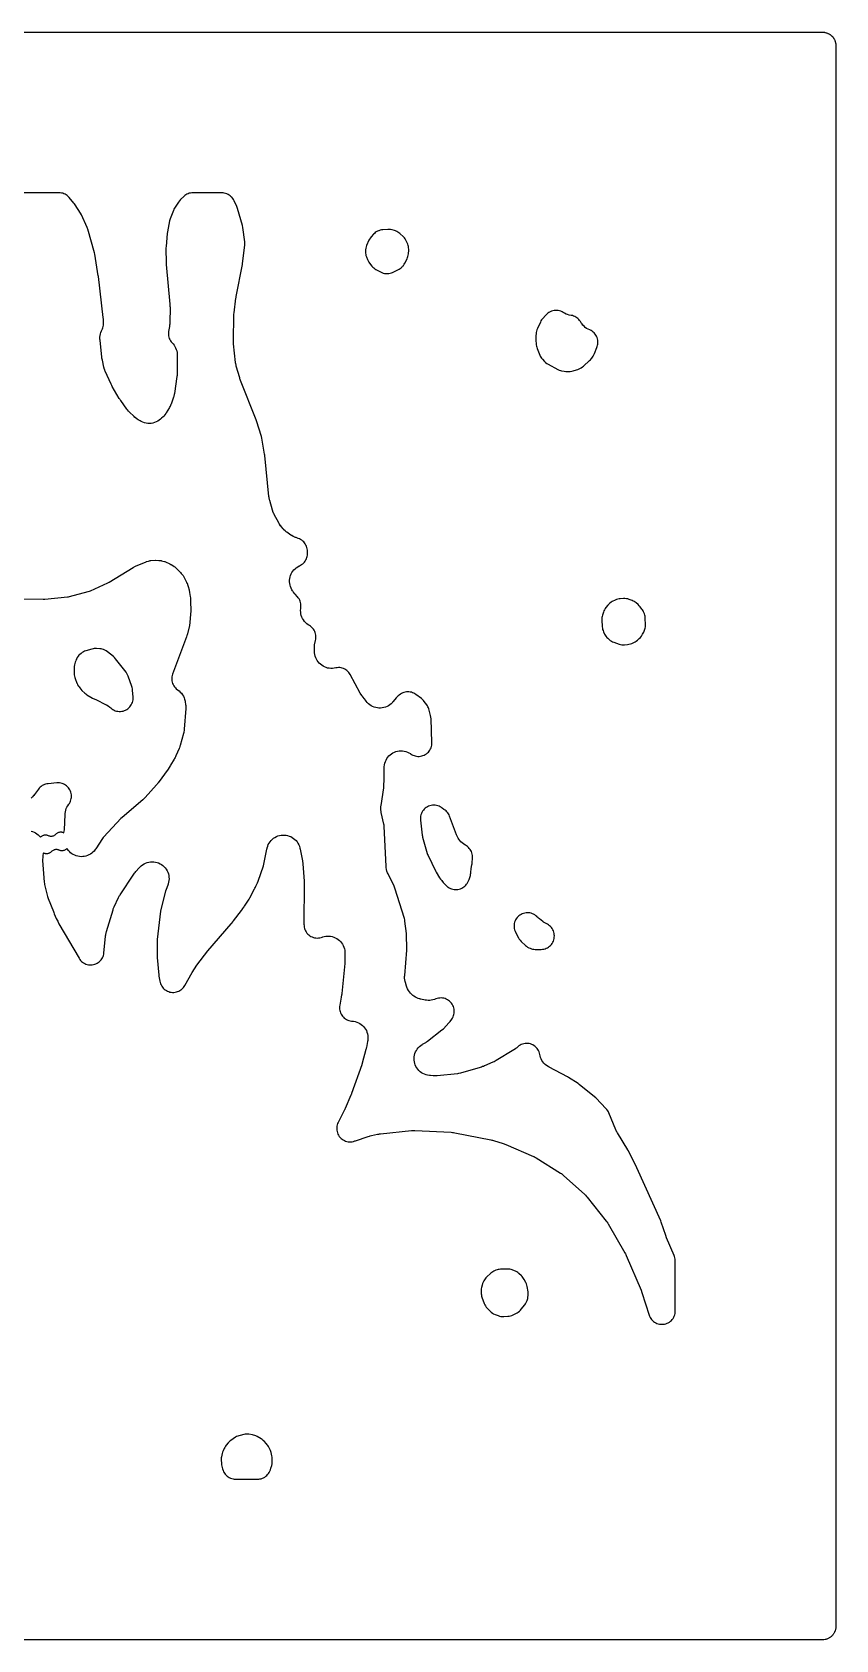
# Model space of a CAD drawing. Header units: millimetres. Extents: x 0 to 300, y 0 to 300.
# Drawn here: x 150 to 300.1, y -0.1 to 300.1 of the extents above; entities that cross this region are included whole.
import ezdxf

# ---------------------------------------------------------------- set-up
doc = ezdxf.new("R2010")
doc.units = ezdxf.units.MM
doc.layers.add('CUT', color=7, linetype='CONTINUOUS')

msp = doc.modelspace()

# ---------------------------------------------------------------- linework, layer by layer
at = {"layer": 'CUT'}
for points in [[(2.9646, 300.1485), (297.5886, 300.1485), (297.8947, 300.1335), (297.8957, 300.1333), (298.0031, 300.1174), (298.0158, 300.1155), (298.0703, 300.1074), (298.1352, 300.0978), (298.1668, 300.0901), (298.3583, 300.0421), (298.3694, 300.0393), (298.3709, 300.039), (298.3712, 300.0389), (298.4143, 300.0239), (298.6003, 299.9573), (298.6482, 299.9353), (298.6611, 299.9292), (298.6749, 299.9226), (298.6878, 299.9165), (298.8204, 299.8538), (298.8697, 299.8251), (298.9587, 299.7718), (298.9627, 299.7694), (298.9726, 299.7634), (299.0293, 299.7294), (299.0781, 299.6944), (299.0864, 299.6882), (299.1197, 299.6635), (299.1251, 299.6595), (299.2252, 299.5853), (299.272, 299.5443), (299.364, 299.4609), (299.3795, 299.4469), (299.3929, 299.4347), (299.4061, 299.4228), (299.4499, 299.3763), (299.5704, 299.2434), (299.6104, 299.1919), (299.64, 299.1519), (299.6596, 299.1256), (299.6812, 299.0964), (299.7164, 299.049), (299.7519, 298.9929), (299.8027, 298.9081), (299.8105, 298.895), (299.8236, 298.8733), (299.8427, 298.8413), (299.8732, 298.7811), (299.9483, 298.6223), (299.9732, 298.5586), (300.0227, 298.4201), (300.0237, 298.4174), (300.0279, 298.4057), (300.032, 298.3942), (300.051, 298.3274), (300.0726, 298.2413), (300.0827, 298.2006), (300.0832, 298.1987), (300.0931, 298.1591), (300.1058, 298.0897), (300.1167, 298.0164), (300.1202, 297.9927), (300.125, 297.9603), (300.1311, 297.9192), (300.1372, 297.8479), (300.15, 297.5872), (300.15, 297.0119), (300.15, 2.4114), (300.1405, 2.2186), (300.1348, 2.1042), (300.1156, 1.9747), (300.0988, 1.8619), (300.0907, 1.8295), (300.0845, 1.8049), (300.0834, 1.8004), (300.0668, 1.7343), (300.0392, 1.6243), (299.9946, 1.4997), (299.9566, 1.3937), (299.9565, 1.3935), (299.9246, 1.326), (299.9104, 1.2961), (299.8996, 1.2733), (299.8518, 1.1723), (299.7828, 1.0572), (299.7258, 0.9622), (299.6451, 0.8534), (299.5798, 0.7655), (299.5316, 0.7123), (299.5119, 0.6906), (299.4974, 0.6746), (299.4878, 0.664), (299.4152, 0.584), (299.3123, 0.4907), (299.2337, 0.4195), (299.1756, 0.3764), (299.1664, 0.3696), (299.157, 0.3626), (299.1201, 0.3353), (299.0369, 0.2736), (298.9127, 0.1992), (298.8268, 0.1477), (298.6914, 0.0837), (298.6053, 0.043), (298.457, -0.0101), (298.3747, -0.0395), (298.3087, -0.056), (298.2974, -0.0589), (298.2707, -0.0656), (298.2082, -0.0812), (298.137, -0.099), (297.935, -0.129), (297.8947, -0.135), (297.5886, -0.15), (297.0775, -0.15), (3, -0.15)], [(144.8516, 194.392), (152.0728, 194.227), (152.3824, 194.2392), (156.5773, 194.6651), (156.7661, 194.6916), (156.9523, 194.7324), (160.4845, 195.6483), (160.6926, 195.712), (160.8944, 195.7936), (164.1288, 197.2686), (164.399, 197.4124), (168.8977, 200.1727), (169.021, 200.2451), (169.0433, 200.2576), (169.2977, 200.3881), (169.3209, 200.399), (169.4516, 200.4568), (171.1653, 201.177), (171.3289, 201.2413), (171.3584, 201.2521), (171.6938, 201.3573), (171.7242, 201.3653), (171.8953, 201.406), (172.0303, 201.4348), (172.1536, 201.4473), (173.0054, 201.5153), (173.0175, 201.5149), (173.6501, 201.4828), (173.82, 201.4703), (173.8503, 201.4674), (174.0802, 201.4346), (174.0804, 201.4345), (174.082, 201.4343), (174.0944, 201.4322), (174.1902, 201.4161), (174.4383, 201.3574), (174.7352, 201.2579), (174.7636, 201.2469), (174.921, 201.1819), (175.7321, 200.8254), (175.9157, 200.7387), (175.9481, 200.7223), (176.2714, 200.5361), (176.5368, 200.3423), (176.6398, 200.2456), (177.7182, 199.1884), (177.841, 199.0622), (177.8624, 199.0392), (178.0712, 198.7921), (178.1831, 198.631), (178.2517, 198.508), (178.822, 197.4306), (178.9149, 197.2426), (178.9305, 197.2086), (179.084, 196.8187), (179.0958, 196.7832), (179.1559, 196.5823), (179.3129, 195.9999), (179.3613, 195.7979), (179.3904, 195.6599), (179.4276, 195.4555), (179.5401, 194.7228), (179.5711, 194.4592), (179.5858, 194.2797), (179.598, 194.0146), (179.6203, 191.9523), (179.6178, 191.7697), (179.6131, 191.6457), (179.6017, 191.4634), (179.4666, 189.9083), (179.4519, 189.7695), (179.4488, 189.7447), (179.4041, 189.4692), (179.3991, 189.4447), (179.3691, 189.3084), (179.0019, 187.7787), (178.9436, 187.5641), (178.8997, 187.4196), (178.8288, 187.2087), (176.243, 180.2169), (176.1681, 179.9781), (176.1174, 179.7331), (176.0914, 179.4842), (176.0905, 179.234), (176.1145, 178.9849), (176.1634, 178.7395), (176.2366, 178.5002), (176.3333, 178.2694), (176.4526, 178.0494), (176.5933, 177.8424), (176.7539, 177.6506), (176.933, 177.4758), (177.1286, 177.3197), (177.4418, 177.0946), (177.6803, 176.8835), (177.8961, 176.6494), (178.0872, 176.3947), (178.2516, 176.1219), (178.3875, 175.834), (178.4936, 175.5337), (178.576, 175.1945), (178.5823, 175.1612), (178.613, 174.9737), (178.6577, 174.6496), (178.6792, 174.4576), (178.6821, 174.4232), (178.6952, 174.0372), (178.6946, 174.0027), (178.6862, 173.8096), (178.4201, 169.9659), (178.4025, 169.7795), (178.3985, 169.7463), (178.3356, 169.3775), (178.3283, 169.3449), (178.2831, 169.1633), (177.6587, 166.8967), (177.6188, 166.7616), (177.6112, 166.7376), (177.5162, 166.4724), (177.5068, 166.449), (177.4519, 166.3193), (176.8554, 164.9801), (176.7622, 164.7861), (176.6952, 164.6563), (176.5911, 164.468), (176.5208, 164.349), (175.8335, 163.2227), (175.8213, 163.2027), (175.7646, 163.1098), (175.399, 162.5105), (173.5127, 159.9195), (173.4058, 159.7798), (173.331, 159.6866), (173.2177, 159.552), (171.1258, 157.1818), (171.0319, 157.0793), (171.0147, 157.0613), (170.8159, 156.8671), (170.7974, 156.8504), (170.6927, 156.7589), (166.8002, 153.4843), (166.5786, 153.2734), (163.4006, 149.8548), (163.2638, 149.6947), (163.141, 149.5236), (161.8995, 147.6305), (161.7966, 147.4816), (161.7776, 147.4554), (161.5692, 147.1962), (161.3572, 146.9791), (161.1253, 146.7834), (160.8756, 146.611), (160.6104, 146.4635), (160.3323, 146.3422), (160.0437, 146.2483), (159.7475, 146.1826), (159.4463, 146.1458), (159.1429, 146.1382), (158.8402, 146.1598), (158.5411, 146.2105), (158.2482, 146.2899), (157.9643, 146.397), (157.692, 146.5311), (157.434, 146.6907), (157.1925, 146.8745), (156.9699, 147.0807), (156.7682, 147.3074), (156.5365, 147.6248), (156.5346, 147.6234), (156.4932, 147.68), (156.4582, 147.636), (156.3746, 147.5503), (156.283, 147.4733), (156.1842, 147.4058), (156.0791, 147.3486), (155.9688, 147.302), (155.8544, 147.2667), (155.7371, 147.2429), (155.6181, 147.231), (155.4984, 147.231), (155.3793, 147.2429), (155.262, 147.2666), (155.1476, 147.3018), (155.0373, 147.3483), (155.0144, 147.3593), (154.8948, 147.4031), (154.7715, 147.4349), (154.6457, 147.4545), (154.5185, 147.4617), (154.3913, 147.4563), (154.2652, 147.4386), (154.1414, 147.4085), (154.0212, 147.3665), (153.9056, 147.3129), (153.7959, 147.2483), (153.693, 147.1732), (153.598, 147.0884), (153.5723, 147.0605), (153.4899, 146.9792), (153.4001, 146.9063), (153.3036, 146.8423), (153.2014, 146.7879), (153.0944, 146.7437), (152.9837, 146.7099), (152.8702, 146.687), (152.7551, 146.6751), (152.6393, 146.6743), (152.524, 146.6847), (152.4103, 146.7062), (152.2991, 146.7385), (152.1916, 146.7814), (152.1018, 146.8277), (152.0612, 146.6706), (152.0232, 146.4284), (151.9668, 145.8999), (151.953, 145.6727), (151.9599, 145.4453), (152.2708, 141.3521), (152.2935, 141.156), (152.3317, 140.9624), (152.8693, 138.7047), (152.925, 138.507), (152.9968, 138.3146), (154.0136, 135.8972), (154.0606, 135.7081), (154.1436, 135.4754), (154.5129, 134.5821), (154.6572, 134.2889), (154.7788, 134.0779), (154.8577, 133.8902), (155.0033, 133.5988), (158.7672, 127.1532), (158.8992, 126.9505), (159.0501, 126.7614), (159.2186, 126.5878), (159.4031, 126.4313), (159.6019, 126.2934), (159.8131, 126.1754), (160.0346, 126.0782), (160.2646, 126.003), (160.5007, 125.9504), (160.7408, 125.9208), (160.9826, 125.9145), (161.2239, 125.9317), (161.4625, 125.9721), (161.696, 126.0354), (161.9223, 126.1209), (162.1392, 126.228), (162.3448, 126.3555), (162.5371, 126.5022), (162.7144, 126.6669), (162.8749, 126.8479), (163.0171, 127.0436), (163.1398, 127.2521), (163.2417, 127.4715), (163.3219, 127.6998), (163.3797, 127.9347), (163.4146, 128.1741), (163.7106, 131.2462), (163.7324, 131.4262), (163.7371, 131.4582), (163.7667, 131.6102), (163.7667, 131.6103), (163.7688, 131.6185), (163.9022, 132.1563), (165.109, 136.2085), (165.1523, 136.3442), (165.1605, 136.3684), (165.2623, 136.6345), (165.2724, 136.658), (165.3308, 136.788), (166.1375, 138.4951), (166.1997, 138.6206), (166.2113, 138.6429), (166.3495, 138.8865), (166.3627, 138.9078), (166.4386, 139.0256), (169.0157, 142.8671), (169.1502, 143.0548), (169.2453, 143.1793), (169.391, 143.3583), (169.9864, 144.0454), (170.1125, 144.1838), (170.1357, 144.2079), (170.3858, 144.4442), (170.6344, 144.6359), (170.9008, 144.8019), (171.1824, 144.9405), (171.4765, 145.0503), (171.78, 145.1303), (172.09, 145.1796), (172.4034, 145.1977), (172.717, 145.1846), (173.0278, 145.1402), (173.3326, 145.065), (173.6283, 144.9599), (173.9121, 144.8257), (174.1811, 144.664), (174.4327, 144.4762), (174.6643, 144.2643), (174.8736, 144.0304), (175.0585, 143.7767), (175.2172, 143.5059), (175.3482, 143.2206), (175.45, 142.9237), (175.5217, 142.6181), (175.5626, 142.3069), (175.5723, 141.9931), (175.5506, 141.68), (175.4979, 141.3705), (175.4065, 141.0388), (175.396, 141.0071), (175.3329, 140.8308), (175.0069, 139.9869), (174.9134, 139.6915), (174.063, 136.2847), (174.0075, 135.9862), (173.3511, 130.6796), (173.3322, 130.3733), (173.3315, 127.5589), (173.3437, 127.3116), (173.6706, 124.0154), (173.6743, 123.9803), (173.675, 123.974), (173.6962, 123.8268), (173.8643, 122.8616), (173.9175, 122.6249), (173.9933, 122.3944), (174.0912, 122.1724), (174.2101, 121.9609), (174.349, 121.7619), (174.5065, 121.5774), (174.6811, 121.4089), (174.8713, 121.2582), (175.0752, 121.1267), (175.2908, 121.0155), (175.5162, 120.9257), (175.7493, 120.8583), (175.9878, 120.8137), (176.2295, 120.7925), (176.4721, 120.7948), (176.7134, 120.8206), (176.951, 120.8696), (177.1828, 120.9415), (177.4064, 121.0355), (177.62, 121.1508), (177.685, 121.1945), (177.7203, 121.2149), (177.7948, 121.2683), (177.8213, 121.2862), (177.8323, 121.2952), (177.9183, 121.3569), (178.1015, 121.5174), (178.2683, 121.695), (178.4169, 121.8881), (178.5461, 122.0946), (179.9056, 124.5246), (180.7622, 125.8533), (182.8125, 128.558), (187.1881, 133.6102), (187.2077, 133.6331), (187.2112, 133.6373), (187.2907, 133.7363), (187.4885, 133.996), (187.4894, 133.997), (187.5103, 134.0211), (187.5142, 134.0255), (187.599, 134.1297), (189.1097, 136.089), (189.2777, 136.3361), (189.3028, 136.3783), (189.5822, 136.7452), (189.6031, 136.773), (189.6068, 136.778), (189.6898, 136.8974), (190.5597, 138.2286), (190.6992, 138.4708), (191.5258, 140.1104), (191.6061, 140.2453), (191.7211, 140.4619), (191.8014, 140.6572), (192.086, 141.2217), (192.2191, 141.5382), (193.2027, 144.4147), (193.2889, 144.7344), (193.8534, 147.5638), (193.8939, 147.7437), (193.9019, 147.7757), (194.0006, 148.0999), (194.1192, 148.3855), (194.2652, 148.658), (194.4374, 148.9149), (194.6339, 149.1536), (194.8529, 149.3719), (195.0923, 149.5676), (195.3497, 149.7388), (195.6228, 149.8839), (195.9087, 150.0016), (196.2049, 150.0905), (196.5083, 150.15), (196.8161, 150.1794), (197.1253, 150.1784), (197.4329, 150.147), (197.736, 150.0856), (198.0315, 149.9947), (198.3167, 149.8752), (198.5888, 149.7284), (198.8451, 149.5554), (199.0832, 149.3582), (199.3008, 149.1385), (199.4958, 148.8985), (199.6663, 148.6406), (199.8106, 148.3671), (199.9273, 148.0808), (200.0239, 147.7559), (200.0317, 147.7239), (200.0711, 147.5438), (200.4906, 145.3676), (200.5246, 145.1605), (200.5437, 145.0192), (200.566, 144.8105), (200.82, 141.5809), (200.8317, 141.1673), (200.8329, 141.1241), (200.8341, 141.0833), (200.8358, 141.0239), (200.7829, 133.6432), (200.7882, 133.5165), (200.7851, 133.4644), (200.7947, 133.2193), (200.8283, 132.9764), (200.8855, 132.7379), (200.9658, 132.5062), (201.0684, 132.2834), (201.1924, 132.0718), (201.3365, 131.8733), (201.4993, 131.6899), (201.6793, 131.5234), (201.8748, 131.3753), (202.0838, 131.247), (202.3045, 131.1399), (202.5345, 131.0549), (202.7718, 130.9928), (203.014, 130.9543), (203.2588, 130.9397), (203.5039, 130.9492), (203.7468, 130.9826), (203.9853, 131.0397), (204.2171, 131.1198), (204.2524, 131.134), (204.5458, 131.2199), (204.8461, 131.2769), (205.1505, 131.3045), (205.4562, 131.3024), (205.7603, 131.2706), (206.0598, 131.2095), (206.3519, 131.1195), (206.634, 131.0016), (206.9033, 130.8569), (207.1572, 130.6868), (207.3934, 130.4928), (207.6097, 130.2767), (207.804, 130.0407), (207.9744, 129.7869), (208.1194, 129.5178), (208.2376, 129.2359), (208.3279, 128.9439), (208.3894, 128.6444), (208.4246, 128.3112), (208.4264, 128.2787), (208.4323, 128.0965), (208.4434, 126.7213), (208.4395, 126.5174), (208.433, 126.379), (208.418, 126.1755), (207.8494, 120.5533), (207.8281, 120.382), (207.8278, 120.38), (207.8246, 120.3618), (207.8231, 120.3532), (207.823, 120.3528), (207.7407, 119.8855), (207.4518, 118.4059), (207.4167, 118.1637), (207.4055, 117.9193), (207.4182, 117.675), (207.4547, 117.4331), (207.5147, 117.1959), (207.5975, 116.9657), (207.7025, 116.7447), (207.8286, 116.535), (207.9746, 116.3387), (208.1391, 116.1576), (208.3205, 115.9934), (208.517, 115.8477), (208.7269, 115.722), (208.948, 115.6173), (209.1784, 115.5348), (209.4156, 115.4752), (209.6576, 115.4391), (210.0625, 115.3987), (210.3628, 115.3384), (210.6568, 115.2488), (210.9406, 115.131), (211.2115, 114.986), (211.467, 114.8153), (211.7046, 114.6204), (211.9221, 114.4033), (212.1173, 114.166), (212.2885, 113.9108), (212.4339, 113.6401), (212.5522, 113.3565), (212.6422, 113.0626), (212.7032, 112.7615), (212.7344, 112.4558), (212.7357, 112.1485), (212.7042, 111.8131), (212.6996, 111.7807), (212.6691, 111.6), (212.4568, 110.5037), (212.4253, 110.357), (212.4019, 110.2578), (212.3646, 110.1124), (211.6617, 107.5861), (211.6267, 107.4679), (211.6016, 107.388), (211.5627, 107.271), (209.6857, 101.916), (209.6374, 101.786), (209.603, 101.6982), (209.5499, 101.5701), (208.4751, 99.1045), (208.4297, 99.0045), (208.3978, 98.9369), (208.3496, 98.8383), (207.1636, 96.5018), (207.0616, 96.2732), (206.983, 96.0355), (206.9286, 95.7912), (206.8988, 95.5427), (206.8941, 95.2925), (206.9144, 95.043), (206.9595, 94.7968), (207.029, 94.5563), (207.1223, 94.3241), (207.2383, 94.1023), (207.3758, 93.8932), (207.5336, 93.6989), (207.7101, 93.5213), (207.9034, 93.3623), (208.1116, 93.2235), (208.3327, 93.1061), (208.5644, 93.0115), (208.8044, 92.9404), (209.0504, 92.8938), (209.2997, 92.8719), (209.55, 92.8752), (209.7987, 92.9034), (210.0433, 92.9563), (210.2814, 93.0335), (210.38, 93.071), (212.7777, 93.8857), (212.9975, 93.953), (213.1481, 93.994), (213.3716, 94.0477), (214.5492, 94.2924), (214.74, 94.327), (214.8701, 94.3471), (215.0625, 94.3717), (220.8939, 94.9657), (221.0334, 94.9773), (221.0584, 94.9789), (221.3382, 94.9864), (221.3633, 94.9861), (221.5033, 94.9821), (228.2566, 94.6589), (228.5306, 94.6356), (228.7158, 94.6131), (228.9875, 94.5698), (235.6935, 93.2484), (235.8919, 93.2037), (236.0258, 93.1697), (236.2215, 93.1143), (238.006, 92.5563), (238.1891, 92.4938), (238.3124, 92.4481), (238.4921, 92.3763), (243.6338, 90.1641), (243.7656, 90.1044), (243.7891, 90.0932), (244.0453, 89.9586), (244.0678, 89.9457), (244.1919, 89.8711), (248.7018, 87.039), (248.8398, 86.9481), (248.8641, 86.9313), (249.1272, 86.7317), (249.15, 86.7128), (249.2747, 86.6045), (253.24, 83.0059), (253.3491, 82.9028), (253.3683, 82.884), (253.5736, 82.6653), (253.5912, 82.6449), (253.6871, 82.5296), (257.2663, 78.0467), (257.3512, 77.9363), (257.366, 77.9162), (257.5231, 77.6864), (257.5364, 77.6653), (257.6084, 77.5462), (260.7323, 72.1563), (260.8402, 71.9565), (260.9093, 71.8186), (261.0048, 71.6127), (263.7585, 65.174), (263.8243, 65.0094), (263.8664, 64.8966), (263.9244, 64.729), (265.2688, 60.5258), (265.3544, 60.2972), (265.4619, 60.0781), (265.5902, 59.8705), (265.7382, 59.6765), (265.9044, 59.4977), (266.0872, 59.3361), (266.2849, 59.193), (266.4956, 59.0699), (266.7173, 58.9679), (266.9479, 58.888), (267.1852, 58.831), (267.4269, 58.7974), (267.6708, 58.7875), (267.9144, 58.8014), (268.1555, 58.839), (268.3918, 58.9), (268.6211, 58.9837), (268.8411, 59.0893), (269.0497, 59.2159), (269.245, 59.3623), (269.4251, 59.527), (269.5883, 59.7084), (269.733, 59.9049), (269.8579, 60.1146), (269.9617, 60.3355), (270.0435, 60.5654), (270.1025, 60.8022), (270.1381, 61.0436), (270.15, 61.2874), (270.15, 70.6814), (270.1371, 70.9353), (270.0984, 71.1866), (270.0345, 71.4326), (269.9458, 71.6709), (268.5338, 74.9471), (268.4723, 75.099), (268.4327, 75.2031), (268.3778, 75.3575), (267.5418, 77.8846), (267.4474, 78.1268), (262.9801, 88.0351), (262.9514, 88.0965), (262.9448, 88.1102), (262.9226, 88.1549), (261.3813, 91.1841), (261.3647, 91.2162), (261.3617, 91.2219), (261.287, 91.3537), (259.3395, 94.561), (259.2668, 94.686), (259.2542, 94.7088), (259.1232, 94.9676), (259.1124, 94.9912), (259.0545, 95.1242), (257.7571, 98.2707), (257.6556, 98.487), (257.5339, 98.6925), (257.3932, 98.8855), (257.2347, 99.0642), (255.2806, 101.0656), (255.0775, 101.2519), (252.2209, 103.5955), (251.9993, 103.7578), (250.2172, 104.9182), (250.0105, 105.0391), (246.5805, 106.8306), (246.4146, 106.9226), (246.3854, 106.9398), (246.0943, 107.1316), (245.8478, 107.3324), (245.6228, 107.5572), (245.4217, 107.8035), (245.2464, 108.0689), (245.0989, 108.3506), (244.9806, 108.6458), (244.8927, 108.9514), (244.8477, 109.2004), (244.7907, 109.4447), (244.7095, 109.6821), (244.605, 109.9102), (244.4781, 110.1266), (244.3301, 110.3293), (244.1626, 110.5161), (243.9772, 110.6851), (243.7757, 110.8347), (243.5603, 110.9634), (243.3331, 111.0698), (243.0964, 111.153), (242.8525, 111.2119), (242.604, 111.2462), (242.3532, 111.2553), (242.1028, 111.2393), (241.8553, 111.1982), (241.6131, 111.1326), (241.3788, 111.043), (241.1546, 110.9303), (240.9428, 110.7958), (240.7456, 110.6407), (240.5289, 110.452), (240.4077, 110.3509), (240.3857, 110.3332), (240.1312, 110.1467), (240.1077, 110.131), (239.9748, 110.0459), (236.7175, 108.0568), (236.4864, 107.9267), (236.3266, 107.844), (236.0869, 107.7305), (234.5207, 107.0559), (234.3091, 106.9722), (234.1638, 106.9198), (233.9475, 106.8492), (230.1969, 105.7489), (230.0278, 105.7036), (229.9974, 105.6962), (229.6538, 105.6294), (229.6228, 105.6249), (229.449, 105.6036), (225.6531, 105.2282), (225.3782, 105.2112), (225.1914, 105.2065), (224.9159, 105.2097), (224.4453, 105.2325), (224.2591, 105.2462), (224.2259, 105.2494), (223.8864, 105.3), (223.5829, 105.3768), (223.2885, 105.4833), (223.0061, 105.6186), (222.7386, 105.7813), (222.4886, 105.9698), (222.2586, 106.1822), (222.0508, 106.4165), (221.8674, 106.6702), (221.7101, 106.9409), (221.5805, 107.226), (221.4799, 107.5225), (221.4093, 107.8275), (221.3694, 108.138), (221.3605, 108.451), (221.3828, 108.7633), (221.4361, 109.0719), (221.5198, 109.3736), (221.6331, 109.6655), (221.7748, 109.9446), (221.9436, 110.2083), (222.1378, 110.454), (222.3554, 110.679), (222.5944, 110.8814), (222.877, 111.076), (222.9054, 111.0935), (223.0667, 111.1876), (223.5227, 111.4388), (223.6932, 111.5417), (223.855, 111.6579), (226.5577, 113.7675), (226.8258, 114.0098), (227.8652, 115.0961), (228.0868, 115.3623), (228.3915, 115.785), (228.526, 115.9923), (228.6393, 116.2119), (228.7304, 116.4416), (228.7984, 116.6792), (228.8426, 116.9224), (228.8625, 117.1687), (228.8581, 117.4158), (228.8292, 117.6613), (228.7763, 117.9026), (228.6998, 118.1376), (228.6005, 118.3639), (228.4793, 118.5793), (228.3374, 118.7817), (228.1763, 118.969), (227.9974, 119.1396), (227.8026, 119.2916), (227.5937, 119.4237), (227.3728, 119.5345), (227.142, 119.6229), (226.9037, 119.6882), (226.66, 119.7295), (226.4135, 119.7467), (226.1665, 119.7394), (225.9214, 119.7077), (225.6806, 119.652), (225.4465, 119.5728), (225.1427, 119.453), (224.8569, 119.3705), (224.5645, 119.3153), (224.2683, 119.2881), (223.9708, 119.2889), (223.6462, 119.3207), (223.6148, 119.3252), (223.4399, 119.355), (222.6453, 119.5095), (222.4735, 119.5472), (222.4429, 119.5546), (222.1326, 119.6458), (221.8586, 119.7552), (221.596, 119.8898), (221.3233, 120.0636), (221.2976, 120.0818), (221.1562, 120.1866), (221.1166, 120.2174), (220.9652, 120.3417), (220.9388, 120.3646), (220.6794, 120.614), (220.4678, 120.865), (220.2835, 121.1367), (220.1285, 121.4262), (219.9926, 121.7594), (219.9811, 121.7924), (219.9216, 121.979), (219.7339, 122.6256), (219.6897, 122.792), (219.6824, 122.8219), (219.6224, 123.1326), (219.5939, 123.4199), (219.5916, 123.7363), (219.5928, 123.7671), (219.6034, 123.9389), (220.0041, 128.6605), (220.0119, 128.9477), (219.9318, 131.5883), (219.9157, 131.8059), (219.6429, 134.1138), (219.6052, 134.3419), (219.5465, 134.5657), (217.7625, 140.2775), (217.6975, 140.4603), (217.6186, 140.6374), (216.4931, 142.9209), (216.4131, 143.0943), (216.3995, 143.1258), (216.2768, 143.4558), (216.1962, 143.7667), (216.143, 144.1148), (216.1396, 144.1488), (216.1252, 144.3399), (215.7575, 151.7884), (215.738, 152.0002), (215.7005, 152.2096), (215.2181, 154.3714), (215.1839, 154.5436), (215.1785, 154.5745), (215.138, 154.8946), (215.1285, 155.1889), (215.1482, 155.5109), (215.1516, 155.5421), (215.1747, 155.7161), (215.6884, 159.0048), (215.718, 159.3478), (215.7384, 160.5337), (215.784, 161.0289), (215.7943, 161.2246), (215.7893, 161.4205), (215.7642, 161.8071), (215.7607, 161.8366), (215.776, 162.7267), (215.7838, 162.9134), (215.7861, 162.9466), (215.8261, 163.2876), (215.8933, 163.5935), (215.9907, 163.8912), (216.1172, 164.1777), (216.2715, 164.4502), (216.4522, 164.706), (216.6574, 164.9426), (216.8852, 165.1576), (217.1332, 165.3488), (217.399, 165.5144), (217.68, 165.6528), (217.9733, 165.7626), (218.2761, 165.8426), (218.5854, 165.8921), (218.898, 165.9106), (219.2109, 165.8979), (219.521, 165.8541), (219.8253, 165.7797), (220.1206, 165.6754), (220.4041, 165.5423), (220.6729, 165.3816), (220.6967, 165.3639), (220.8992, 165.2284), (221.1139, 165.1133), (221.3388, 165.0197), (221.5718, 164.9483), (221.8106, 164.9), (222.0529, 164.8751), (222.2966, 164.874), (222.5392, 164.8966), (222.7784, 164.9427), (223.012, 165.0118), (223.2378, 165.1034), (223.4536, 165.2165), (223.6573, 165.3501), (223.8471, 165.5028), (224.0211, 165.6733), (224.1777, 165.86), (224.3154, 166.061), (224.4329, 166.2744), (224.529, 166.4983), (224.6029, 166.7305), (224.6538, 166.9687), (224.6813, 167.2108), (224.6851, 167.4544), (224.5382, 171.888), (224.5096, 172.191), (224.4444, 172.4882), (224.0912, 173.7318), (224.0219, 173.9403), (223.9347, 174.1418), (223.8301, 174.3349), (223.7089, 174.5181), (223.2583, 175.1384), (223.0987, 175.3361), (222.9199, 175.5167), (222.7236, 175.6781), (221.7119, 176.4273), (221.5153, 176.559), (221.307, 176.6716), (221.0891, 176.7639), (220.8633, 176.8352), (220.6319, 176.8848), (220.3968, 176.9123), (220.1602, 176.9175), (219.9241, 176.9002), (219.6907, 176.8608), (219.4621, 176.7994), (219.2403, 176.7166), (219.0274, 176.6133), (218.8251, 176.4903), (218.5739, 176.3206), (218.3779, 176.1739), (218.1973, 176.0087), (218.0337, 175.8267), (217.4496, 175.1089), (217.3296, 174.9687), (217.3076, 174.9441), (217.0686, 174.7033), (216.83, 174.5061), (216.5732, 174.3333), (216.3006, 174.1866), (216.015, 174.0674), (215.719, 173.9768), (215.4155, 173.9158), (215.1076, 173.8849), (214.798, 173.8845), (214.49, 173.9144), (214.1863, 173.9746), (213.8901, 174.0642), (213.6041, 174.1826), (213.3311, 174.3285), (213.0738, 174.5005), (212.8346, 174.6971), (212.6159, 174.9161), (212.401, 175.1786), (212.3814, 175.2052), (212.2753, 175.3562), (212.2595, 175.3799), (212.0997, 175.594), (211.7679, 175.9924), (211.6513, 176.1398), (211.6311, 176.1666), (211.4208, 176.4778), (211.4034, 176.5065), (211.3102, 176.6697), (209.4398, 180.1422), (209.3119, 180.3538), (209.1638, 180.5518), (208.9968, 180.7341), (208.8126, 180.8991), (208.6131, 181.045), (208.4001, 181.1706), (208.1757, 181.2745), (207.9422, 181.3557), (207.7017, 181.4134), (207.4568, 181.4471), (207.2097, 181.4565), (206.9629, 181.4414), (206.7188, 181.402), (206.4192, 181.3383), (206.1153, 181.304), (205.8096, 181.2995), (205.5048, 181.3246), (205.204, 181.3792), (204.9098, 181.4628), (204.6252, 181.5745), (204.3528, 181.7134), (204.0951, 181.8781), (203.8547, 182.067), (203.6337, 182.2783), (203.4343, 182.5102), (203.2584, 182.7602), (203.1076, 183.0262), (202.9833, 183.3056), (202.8868, 183.5958), (202.8188, 183.8939), (202.7765, 184.2264), (202.7739, 184.2589), (202.7641, 184.441), (202.743, 185.1574), (202.7421, 185.3371), (202.7427, 185.3693), (202.7646, 185.699), (202.818, 186.0251), (202.8247, 186.0565), (202.8665, 186.2314), (202.9447, 186.5277), (202.9961, 186.77), (203.0231, 187.0162), (203.0257, 187.2639), (203.0038, 187.5106), (202.9576, 187.754), (202.8875, 187.9915), (202.7942, 188.221), (202.6787, 188.4401), (202.5421, 188.6467), (202.3857, 188.8388), (202.211, 189.0145), (202.0199, 189.172), (201.8141, 189.3098), (201.5581, 189.4634), (201.3073, 189.6502), (201.0762, 189.861), (200.8672, 190.0937), (200.6823, 190.3461), (200.5235, 190.6155), (200.3921, 190.8994), (200.2897, 191.1949), (200.2171, 191.4992), (200.1751, 191.8091), (200.1641, 192.1217), (200.1861, 192.4639), (200.1908, 192.5045), (200.2055, 192.6143), (200.2247, 192.8275), (200.2257, 193.0417), (200.2235, 193.0966), (200.2011, 193.3478), (200.1535, 193.5955), (200.0812, 193.8372), (199.9849, 194.0704), (199.8656, 194.2926), (199.7245, 194.5017), (199.563, 194.6955), (199.1245, 195.1709), (199.0179, 195.2916), (198.9993, 195.3136), (198.8021, 195.5681), (198.7855, 195.5916), (198.6953, 195.7249), (198.6389, 195.8122), (198.5441, 195.9672), (198.5278, 195.9953), (198.3746, 196.2922), (198.2617, 196.5753), (198.1768, 196.8681), (198.1206, 197.1676), (198.0937, 197.4712), (198.0962, 197.776), (198.1283, 198.0791), (198.1896, 198.3777), (198.2794, 198.6689), (198.3971, 198.9501), (198.5414, 199.2186), (198.711, 199.4718), (198.9044, 199.7074), (199.1196, 199.9233), (199.3547, 200.1172), (199.6075, 200.2875), (199.8756, 200.4325), (199.9267, 200.454), (200.143, 200.5577), (200.3484, 200.6816), (200.541, 200.8247), (200.719, 200.9855), (200.8807, 201.1627), (201.0247, 201.3545), (201.1497, 201.5593), (201.2545, 201.7751), (201.3381, 201.9999), (201.3998, 202.2318), (201.4389, 202.4684), (201.4552, 202.7078), (201.4485, 202.9476), (201.4139, 203.4026), (201.3836, 203.6443), (201.3299, 203.8819), (201.2533, 204.1131), (201.1546, 204.3358), (201.0348, 204.5478), (200.8948, 204.7472), (200.7361, 204.932), (200.5602, 205.1005), (200.3687, 205.251), (200.1635, 205.3822), (199.9465, 205.4928), (199.7197, 205.5818), (199.2963, 205.7246), (199.1259, 205.7867), (199.0957, 205.7985), (198.7916, 205.935), (198.5021, 206.1002), (198.4747, 206.1176), (198.3242, 206.2187), (197.606, 206.7264), (197.482, 206.8179), (197.4602, 206.8348), (197.2431, 207.0168), (197.0416, 207.216), (197.0228, 207.2362), (196.9201, 207.351), (196.5758, 207.7526), (196.4485, 207.9094), (196.4266, 207.9379), (196.1983, 208.2708), (196.1795, 208.3016), (196.0792, 208.4768), (195.2221, 210.0705), (195.1339, 210.2452), (195.119, 210.2767), (194.9707, 210.6386), (194.9591, 210.6716), (194.8993, 210.8579), (194.3756, 212.6475), (194.3308, 212.815), (194.3235, 212.8452), (194.2573, 213.1855), (194.2527, 213.2162), (194.2315, 213.3884), (193.4612, 221.0948), (193.4572, 221.1316), (193.4564, 221.1383), (193.4339, 221.2922), (192.8964, 224.3036), (192.8255, 224.5969), (191.9158, 227.5649), (191.8492, 227.7544), (188.9295, 235.111), (188.8673, 235.2795), (188.8278, 235.395), (188.7737, 235.5662), (188.1378, 237.7609), (188.0957, 237.919), (188.0888, 237.9475), (188.0255, 238.2684), (188.0211, 238.2973), (188, 238.4596), (187.6283, 241.9052), (187.6105, 242.138), (187.6034, 242.2963), (187.6001, 242.5298), (187.6789, 247.1381), (187.6882, 247.3453), (187.6983, 247.4857), (187.7191, 247.692), (188.0758, 250.4698), (188.0925, 250.5855), (188.105, 250.6639), (188.1253, 250.779), (189.2789, 256.7758), (189.2851, 256.809), (189.2862, 256.815), (189.3071, 256.9554), (189.7188, 260.3757), (189.7352, 260.5862), (189.7337, 260.7974), (189.7144, 261.0077), (189.3549, 263.6805), (189.2821, 264.0302), (188.3775, 267.2159), (188.3151, 267.4061), (188.2377, 267.5908), (187.7569, 268.6205), (187.6236, 268.8684), (187.4634, 269.0997), (187.2782, 269.3116), (187.1941, 269.3974), (187.0116, 269.5662), (186.8131, 269.7161), (186.6008, 269.8454), (186.3766, 269.9531), (186.1429, 270.038), (185.9019, 270.0992), (185.656, 270.1362), (185.4077, 270.1485), (180.0563, 270.1485), (179.818, 270.1371), (179.5819, 270.1031), (179.3501, 270.0467), (179.1247, 269.9685), (178.9078, 269.8691), (178.7014, 269.7495), (178.5073, 269.6108), (178.3273, 269.4542), (177.7187, 268.8714), (177.5125, 268.6484), (177.3348, 268.402), (176.6137, 267.2617), (176.496, 267.0544), (176.3987, 266.8368), (175.7978, 265.3019), (175.7282, 265.099), (175.6763, 264.8909), (175.2587, 262.8464), (175.2167, 262.554), (175.0112, 260.0912), (175.003, 259.8365), (175.0577, 256.9108), (175.0586, 256.8767), (175.0588, 256.8706), (175.0676, 256.727), (175.7362, 249.3107), (175.7488, 249.1119), (175.7538, 248.9766), (175.7559, 248.7772), (175.7078, 245.8419), (175.6945, 245.5826), (175.6795, 245.407), (175.6483, 245.1493), (175.5017, 244.2104), (175.4752, 243.9564), (175.4748, 243.701), (175.5005, 243.4469), (175.5519, 243.1967), (175.6286, 242.9531), (175.7298, 242.7186), (175.8543, 242.4956), (176.001, 242.2865), (176.1682, 242.0935), (176.3244, 241.9307), (176.5109, 241.6951), (176.674, 241.4427), (176.8123, 241.1759), (176.9245, 240.8971), (177.0095, 240.6089), (177.0667, 240.3139), (177.0982, 239.986), (177.0998, 239.954), (177.1041, 239.7749), (177.1049, 236.4768), (177.1022, 236.3346), (177.1013, 236.3091), (177.0798, 236.0255), (177.0769, 236.0002), (177.0581, 235.8592), (176.5694, 232.6575), (176.5411, 232.496), (176.5354, 232.4672), (176.4578, 232.1488), (176.4497, 232.1206), (176.4005, 231.9643), (176.0138, 230.8216), (175.9435, 230.631), (175.93, 230.5974), (175.759, 230.2292), (175.742, 230.1972), (175.6418, 230.0205), (175.0595, 229.0557), (174.9748, 228.9218), (174.9591, 228.8982), (174.7881, 228.6624), (174.5977, 228.4419), (174.5783, 228.4212), (174.4674, 228.308), (174.1716, 228.0188), (174.0342, 227.891), (174.0091, 227.8688), (173.7397, 227.6536), (173.4755, 227.4827), (173.186, 227.3342), (172.8716, 227.2109), (172.556, 227.1225), (172.2443, 227.0682), (171.9286, 227.0455), (171.6123, 227.0546), (171.2985, 227.0955), (170.9905, 227.1677), (170.6912, 227.2705), (170.3761, 227.4156), (170.3462, 227.4312), (170.1813, 227.5228), (169.8166, 227.7376), (169.6245, 227.8587), (169.591, 227.8813), (169.2306, 228.1572), (169.2, 228.1836), (169.033, 228.3375), (168.1488, 229.2026), (168.0376, 229.3161), (168.0181, 229.3369), (167.8106, 229.5776), (167.7929, 229.5999), (167.697, 229.7266), (166.5446, 231.3181), (166.4392, 231.4716), (166.3702, 231.5776), (166.2725, 231.7361), (164.9782, 233.9585), (164.8842, 234.1299), (164.8235, 234.248), (164.7386, 234.424), (163.6696, 236.7978), (163.5973, 236.9695), (163.5852, 237.0005), (163.4667, 237.3537), (163.4577, 237.3857), (163.4117, 237.5663), (163.117, 238.858), (163.0737, 239.0776), (163.0488, 239.2275), (163.0187, 239.4492), (162.685, 242.6167), (162.6702, 242.7995), (162.6684, 242.8322), (162.666, 243.1692), (162.6938, 243.4754), (162.7514, 243.7774), (162.8382, 244.0723), (162.9534, 244.3574), (163.027, 244.4981), (163.129, 244.7185), (163.2091, 244.9479), (163.2665, 245.1839), (163.3008, 245.4243), (163.3116, 245.667), (163.308, 246.5486), (163.2907, 246.8315), (162.3829, 254.5186), (162.3742, 254.5847), (162.372, 254.5996), (162.3645, 254.6482), (161.701, 258.6594), (161.6394, 258.9344), (160.3917, 263.3282), (160.3349, 263.5034), (160.2654, 263.6739), (159.2108, 266.0101), (159.0516, 266.3075), (158.0497, 267.9088), (157.9398, 268.0701), (157.8176, 268.2224), (156.8918, 269.2881), (156.7277, 269.4598), (156.548, 269.6152), (156.3543, 269.7528), (156.1485, 269.8714), (155.9324, 269.97), (155.7078, 270.0476), (155.477, 270.1035), (155.2418, 270.1372), (155.0045, 270.1485), (141.7655, 270.1485)], [(149.786, 150.9219), (150.0818, 150.8308), (150.3672, 150.7111), (150.6395, 150.5639), (150.896, 150.3907), (151.1342, 150.1931), (151.3518, 149.973), (151.5318, 149.7511), (151.5327, 149.7524), (151.6093, 149.8393), (151.6939, 149.9184), (151.7857, 149.989), (151.8839, 150.0504), (151.9875, 150.1021), (152.0957, 150.1435), (152.2073, 150.1743), (152.3214, 150.1942), (152.4369, 150.2031), (152.5527, 150.2007), (152.6678, 150.1872), (152.781, 150.1626), (152.8913, 150.1273), (152.9976, 150.0815), (153.0044, 150.0782), (153.1218, 150.0342), (153.2428, 150.0018), (153.3665, 149.9811), (153.4915, 149.9725), (153.6168, 149.976), (153.7412, 149.9916), (153.8635, 150.0191), (153.9825, 150.0582), (154.0973, 150.1086), (154.2066, 150.1699), (154.3096, 150.2414), (154.4051, 150.3225), (154.4778, 150.3974), (154.5654, 150.479), (154.6607, 150.5516), (154.7627, 150.6142), (154.8705, 150.6664), (154.9829, 150.7076), (155.0989, 150.7374), (155.2173, 150.7554), (155.3369, 150.7616), (155.4565, 150.7558), (155.575, 150.7382), (155.691, 150.7088), (155.8036, 150.668), (155.9116, 150.6161), (155.9258, 150.6075), (155.9467, 150.6781), (155.9926, 150.915), (156.0153, 151.1552), (156.1472, 154.0029), (156.1597, 154.1809), (156.1627, 154.2126), (156.2089, 154.5374), (156.2791, 154.8283), (156.3766, 155.1113), (156.5006, 155.3837), (156.6499, 155.6431), (156.8742, 155.9591), (156.8728, 155.9601), (156.9582, 156.0806), (157.0784, 156.2905), (157.1777, 156.511), (157.2552, 156.7401), (157.3103, 156.9756), (157.3423, 157.2154), (157.351, 157.4571), (157.3363, 157.6985), (157.2983, 157.9373), (157.2374, 158.1714), (157.1542, 158.3985), (157.0495, 158.6165), (156.9242, 158.8234), (156.7794, 159.0172), (156.6166, 159.196), (156.4373, 159.3584), (156.2432, 159.5026), (156.036, 159.6274), (155.8177, 159.7316), (155.5904, 159.8142), (155.3562, 159.8744), (155.1172, 159.9118), (154.8758, 159.9259), (154.6341, 159.9166), (152.9773, 159.7722), (152.744, 159.7407), (152.5148, 159.6875), (152.2915, 159.6129), (152.0763, 159.5177), (151.871, 159.4026), (151.6774, 159.2688), (151.4973, 159.1174), (151.3322, 158.9496), (151.1836, 158.7671), (150.4132, 157.7244), (150.2998, 157.5786), (150.2789, 157.553), (150.0512, 157.3011), (149.8219, 157.0928)]]:
    msp.add_lwpolyline(points, dxfattribs=at)
for points in [[(212.6413, 257.67), (212.7518, 257.4221), (212.8884, 257.1878), (213.0496, 256.9696), (213.4894, 256.4373), (213.651, 256.2599), (213.8288, 256.0987), (214.0214, 255.9553), (214.2267, 255.8311), (215.1103, 255.353), (215.3436, 255.2419), (215.5871, 255.1555), (215.8382, 255.0947), (216.0943, 255.0602), (216.3526, 255.0522), (216.6103, 255.071), (216.8647, 255.1163), (217.113, 255.1876), (217.3527, 255.2841), (218.349, 255.7466), (218.5629, 255.8588), (218.765, 255.991), (218.9533, 256.1422), (219.1262, 256.3108), (219.2184, 256.4098), (219.3702, 256.589), (219.5044, 256.7817), (219.62, 256.9861), (220.0352, 257.808), (220.1348, 258.0319), (220.2121, 258.2645), (220.2662, 258.5036), (220.2966, 258.7468), (220.3456, 259.3956), (220.3523, 259.627), (220.3376, 259.8581), (220.3016, 260.0869), (220.2445, 260.3113), (220.1669, 260.5295), (219.9582, 261.0403), (219.8433, 261.2833), (219.703, 261.5126), (219.5389, 261.7254), (219.3528, 261.9195), (218.7217, 262.5105), (218.5358, 262.6683), (218.3354, 262.8072), (218.1224, 262.926), (217.8988, 263.0235), (217.6668, 263.0987), (217.2339, 263.216), (216.9681, 263.2727), (216.6976, 263.3002), (216.4257, 263.2982), (215.538, 263.2434), (215.2694, 263.2121), (215.0057, 263.152), (214.7501, 263.0638), (214.6947, 263.0412), (214.4913, 262.9476), (214.297, 262.8362), (214.1135, 262.7078), (213.9423, 262.5635), (213.7846, 262.4045), (213.3573, 261.933), (213.1917, 261.7299), (213.0484, 261.5107), (212.9288, 261.2776), (212.4874, 260.294), (212.3889, 260.0376), (212.3191, 259.772), (212.2788, 259.5002), (212.2687, 259.2258), (212.2717, 259.0552), (212.285, 258.8388), (212.317, 258.6244), (212.3674, 258.4135), (212.4359, 258.2078)], [(244.2753, 241.2952), (244.348, 241.0812), (244.8367, 239.8316), (244.9308, 239.6202), (245.0441, 239.4185), (245.1756, 239.2281), (245.3241, 239.0506), (245.71, 238.6307), (245.9151, 238.4316), (246.1416, 238.2573), (246.3866, 238.1099), (248.2323, 237.1386), (248.4528, 237.0359), (248.6823, 236.9552), (248.9185, 236.8971), (249.4058, 236.8022), (249.6971, 236.763), (249.991, 236.7583), (250.5082, 236.7805), (250.8052, 236.8111), (251.0964, 236.8768), (251.6762, 237.0447), (251.9458, 237.1398), (252.2028, 237.265), (252.5678, 237.4695), (252.798, 237.6155), (253.011, 237.7857), (254.1488, 238.8016), (254.2985, 238.9469), (254.4355, 239.1041), (254.559, 239.2723), (254.8083, 239.6433), (254.9417, 239.8661), (255.0513, 240.1016), (255.5141, 241.2479), (255.5871, 241.4544), (255.6418, 241.6665), (255.6777, 241.8825), (255.6945, 242.1009), (255.6962, 242.1504), (255.6921, 242.3979), (255.6636, 242.6437), (255.611, 242.8856), (255.5346, 243.121), (255.4354, 243.3477), (255.3143, 243.5636), (255.1723, 243.7663), (255.0111, 243.9541), (254.832, 244.125), (254.637, 244.2773), (254.4278, 244.4096), (254.2066, 244.5206), (253.8648, 244.6714), (253.5939, 244.8245), (253.3395, 245.0036), (253.1041, 245.2069), (252.8899, 245.4325), (252.6807, 245.7018), (252.6617, 245.729), (252.559, 245.8836), (252.4168, 246.1097), (252.2819, 246.3032), (252.1294, 246.4831), (251.9606, 246.6479), (251.777, 246.796), (251.5803, 246.9262), (251.3722, 247.0372), (251.1545, 247.1282), (250.9293, 247.1982), (250.6984, 247.2467), (250.3427, 247.304), (250.0367, 247.3856), (249.7405, 247.4975), (249.457, 247.6387), (249.2107, 247.7941), (248.9893, 247.9185), (248.7564, 248.0198), (248.5145, 248.097), (248.2659, 248.1492), (248.0134, 248.1759), (247.7594, 248.1769), (247.5067, 248.1521), (247.2577, 248.1018), (247.0152, 248.0265), (246.7815, 247.927), (246.5592, 247.8042), (246.3505, 247.6596), (246.3183, 247.6348), (246.1338, 247.4778), (245.9655, 247.3036), (245.3324, 246.5821), (245.1848, 246.3968), (245.0553, 246.1984), (244.9453, 245.9886), (244.3945, 244.8057), (244.2937, 244.5545), (244.2206, 244.2939), (244.1761, 244.0269), (244.0907, 243.2597), (244.0754, 242.9949), (244.0883, 242.7301), (244.1891, 241.7386), (244.2222, 241.515)], [(256.5079, 189.0678), (256.5335, 188.8303), (256.5816, 188.5963), (256.6518, 188.368), (256.7435, 188.1474), (256.942, 187.7279), (257.0613, 187.5054), (257.2026, 187.296), (257.3642, 187.102), (257.5446, 186.9252), (257.8162, 186.6847), (258.013, 186.5274), (258.2247, 186.3907), (258.449, 186.276), (258.6838, 186.1844), (259.6993, 185.8463), (259.9376, 185.7799), (260.1813, 185.7373), (260.428, 185.7191), (260.6754, 185.7253), (261.2143, 185.7655), (261.4922, 185.8021), (261.7643, 185.8695), (262.0271, 185.9669), (262.3978, 186.1285), (262.6401, 186.2502), (262.8679, 186.3974), (263.0783, 186.5684), (263.4224, 186.8805), (263.6294, 187.0919), (263.8099, 187.3263), (264.049, 187.6778), (264.1656, 187.8667), (264.265, 188.0653), (264.3464, 188.2719), (264.4656, 188.619), (264.5305, 188.841), (264.5746, 189.0681), (264.5976, 189.2982), (264.5992, 189.5296), (264.5558, 190.6299), (264.5378, 190.846), (264.5012, 191.0597), (264.4463, 191.2694), (264.3734, 191.4735), (264.2182, 191.855), (264.1318, 192.0444), (264.0299, 192.2259), (263.9133, 192.3983), (263.6169, 192.7995), (263.4346, 193.0188), (263.2286, 193.216), (262.8557, 193.5341), (262.6846, 193.6676), (262.5026, 193.7858), (262.3111, 193.8878), (262.1114, 193.9727), (261.5332, 194.1897), (261.2804, 194.2695), (261.0206, 194.3221), (260.7566, 194.3469), (260.4915, 194.3437), (259.8853, 194.3039), (259.6426, 194.276), (259.4037, 194.2246), (259.171, 194.1501), (258.9467, 194.0532), (258.3895, 193.7795), (258.1596, 193.6512), (257.9445, 193.4994), (257.7466, 193.3258), (257.568, 193.1323), (257.1822, 192.6675), (257.0355, 192.4721), (256.9086, 192.2633), (256.8027, 192.0432), (256.7188, 191.8138), (256.5402, 191.2398), (256.4829, 191.0214), (256.4455, 190.7989), (256.4284, 190.5738), (256.4316, 190.3481)], [(158.3578, 178.5768), (158.3631, 178.5631), (158.3644, 178.5603), (158.3829, 178.5137), (158.5023, 178.2565), (158.6501, 178.0145), (158.7921, 177.8321), (158.8944, 177.673), (159.0757, 177.4259), (159.2859, 177.2029), (159.8363, 176.6861), (160.0152, 176.5333), (160.2077, 176.398), (160.9661, 175.9166), (161.2817, 175.7467), (162.0093, 175.42), (163.716, 174.5899), (163.8893, 174.5), (163.9198, 174.4831), (164.2243, 174.2935), (164.5075, 174.0733), (164.5339, 174.0505), (164.6816, 173.9159), (164.8725, 173.7585), (165.078, 173.6207), (165.2962, 173.504), (165.5248, 173.4093), (165.7617, 173.3378), (166.0044, 173.2899), (166.2507, 173.2664), (166.4981, 173.2672), (166.7443, 173.2926), (166.9867, 173.3421), (167.223, 173.4154), (167.451, 173.5116), (167.6683, 173.63), (167.8728, 173.7692), (168.0626, 173.928), (168.2357, 174.1047), (168.3906, 174.2977), (168.5256, 174.5051), (168.6394, 174.7247), (168.731, 174.9546), (168.7994, 175.1924), (168.8439, 175.4358), (168.8642, 175.6824), (168.86, 175.9298), (168.7709, 177.2685), (168.7455, 177.4948), (168.6995, 177.7178), (168.6335, 177.9357), (167.9447, 179.8842), (167.8424, 180.1306), (167.7145, 180.3648), (167.5624, 180.5839), (165.5924, 183.1217), (165.396, 183.3457), (165.1744, 183.5447), (164.0776, 184.4177), (163.8467, 184.581), (163.5989, 184.7172), (163.3372, 184.8246), (163.3042, 184.836), (163.0964, 184.8978), (162.8841, 184.9414), (162.6688, 184.9665), (162.043, 185.0119), (161.8197, 185.0181), (161.5967, 185.0044), (161.3758, 184.9708), (161.1588, 184.9176), (160.0579, 184.5949), (159.8091, 184.5075), (159.571, 184.3944), (159.346, 184.2568), (159.1368, 184.0963), (158.9269, 183.9169), (158.7467, 183.7468), (158.5843, 183.5597), (158.4412, 183.3575), (158.3188, 183.1421), (158.246, 182.9976), (158.1323, 182.736), (158.0492, 182.4632), (157.9246, 181.9515), (157.8717, 181.6601), (157.8597, 181.4625), (157.8542, 181.3921), (157.8306, 180.6185), (157.8336, 180.3985), (157.8559, 180.1796), (157.8599, 180.1587), (157.8628, 180.0965), (157.896, 179.8617), (157.9514, 179.6311), (158.0284, 179.4067)], [(225.5386, 155.7088), (225.2931, 155.7466), (225.0451, 155.7599), (224.7969, 155.7486), (224.5512, 155.7126), (224.3102, 155.6525), (224.0763, 155.5687), (223.8519, 155.4621), (223.6392, 155.3338), (223.4403, 155.1851), (223.2572, 155.0173), (223.0916, 154.8322), (222.9451, 154.6315), (222.8193, 154.4173), (222.7154, 154.1917), (222.6344, 153.9569), (222.5771, 153.7152), (222.5441, 153.469), (222.5356, 153.2208), (222.5518, 152.9729), (222.8762, 150.1666), (222.9073, 149.9679), (222.9543, 149.7723), (223.8106, 146.7492), (223.8766, 146.549), (223.9592, 146.355), (225.3324, 143.4735), (225.4713, 143.2208), (226.1247, 142.179), (226.2836, 141.9542), (226.4663, 141.7482), (226.5064, 141.7076), (226.5203, 141.6856), (226.6558, 141.4919), (226.8089, 141.3118), (227.2356, 140.8556), (227.4157, 140.6814), (227.6123, 140.5262), (227.709, 140.4574), (227.9134, 140.3265), (228.1295, 140.216), (228.3552, 140.127), (228.5886, 140.0603), (228.8273, 140.0165), (229.0691, 139.9961), (229.3118, 139.9993), (229.553, 140.0259), (229.7905, 140.0759), (230.022, 140.1486), (230.2454, 140.2434), (230.4586, 140.3594), (230.6595, 140.4956), (230.8462, 140.6506), (231.0171, 140.823), (231.1704, 141.0111), (231.2524, 141.1223), (231.405, 141.3555), (231.5307, 141.6042), (231.6279, 141.8653), (231.8706, 142.6479), (231.9238, 142.8486), (231.9602, 143.053), (231.9795, 143.2597), (232.0097, 143.8476), (232.0098, 143.9336), (232.1514, 144.5879), (232.1838, 144.7699), (232.2026, 144.9539), (232.2648, 145.9068), (232.2689, 146.147), (232.2499, 146.3864), (232.208, 146.6229), (232.1437, 146.8543), (232.0574, 147.0785), (231.95, 147.2934), (231.8225, 147.4969), (231.676, 147.6873), (231.512, 147.8627), (231.3319, 148.0216), (231.1373, 148.1625), (230.9301, 148.284), (230.8082, 148.3479), (230.5558, 148.5127), (230.3204, 148.7009), (230.104, 148.9108), (229.9087, 149.1404), (229.7197, 149.4115), (229.7027, 149.4387), (229.6107, 149.5931), (229.5544, 149.6932), (229.4881, 149.8161), (229.4766, 149.8384), (229.3581, 150.0912), (229.3483, 150.1142), (229.2962, 150.2438), (227.976, 153.7093), (227.882, 153.925), (227.7681, 154.1309), (227.6353, 154.3252), (227.4849, 154.5061), (227.3182, 154.6721), (227.1366, 154.8217), (226.9417, 154.9535), (226.9096, 154.9731), (226.5811, 155.2223), (226.5806, 155.2217), (226.4475, 155.3229), (226.2358, 155.4528), (226.0123, 155.5611), (225.7791, 155.6467)], [(243.2274, 135.5625), (242.9911, 135.619), (242.7505, 135.6523), (242.5078, 135.6621), (242.2652, 135.6483), (242.0252, 135.611), (241.7899, 135.5507), (241.5616, 135.4677), (241.3424, 135.363), (241.1344, 135.2375), (240.9396, 135.0924), (240.7598, 134.9291), (240.5966, 134.7492), (240.4517, 134.5542), (240.3264, 134.3461), (240.2219, 134.1268), (240.1392, 133.8984), (240.079, 133.6631), (240.042, 133.423), (240.0284, 133.1805), (240.0384, 132.9378), (240.072, 132.6972), (240.1287, 132.461), (240.2081, 132.2314), (240.3094, 132.0106), (240.8337, 131.0003), (240.9797, 130.7545), (241.1528, 130.5269), (241.3507, 130.3206), (242.1686, 129.5605), (242.3606, 129.3992), (242.5679, 129.2579), (242.7883, 129.1382), (243.0196, 129.041), (243.2759, 128.9482), (243.4954, 128.88), (243.7203, 128.8323), (243.9485, 128.8053), (244.1783, 128.7995), (245.1154, 128.8188), (245.3572, 128.8355), (245.5963, 128.8756), (245.8304, 128.9386), (246.0573, 129.0241), (246.2748, 129.1311), (246.481, 129.2586), (246.6738, 129.4056), (246.8515, 129.5705), (247.0123, 129.7518), (247.1549, 129.9479), (247.2778, 130.1569), (247.3799, 130.3768), (247.4602, 130.6055), (247.5179, 130.841), (247.5526, 131.0809), (247.5639, 131.3231), (247.5517, 131.5652), (247.5161, 131.805), (247.4574, 132.0402), (247.3762, 132.2686), (247.2733, 132.4881), (247.1496, 132.6966), (247.0063, 132.8921), (246.8447, 133.0729), (246.6664, 133.2371), (246.473, 133.3833), (246.2664, 133.5101), (245.9304, 133.6944), (245.8082, 133.7645), (245.7865, 133.7774), (245.5505, 133.9311), (245.5298, 133.9456), (245.4163, 134.029), (244.7562, 134.5329), (244.5853, 134.6715), (244.4721, 134.7689), (244.3096, 134.9173), (244.2676, 134.958), (244.0851, 135.1183), (243.8879, 135.2602), (243.6779, 135.3822), (243.457, 135.4833)], [(234.4663, 62.6859), (234.5664, 62.4522), (234.6897, 62.2299), (234.835, 62.0213), (235.0007, 61.8285), (235.5673, 61.2332), (235.767, 61.0453), (235.9861, 60.8803), (236.2219, 60.7404), (236.4717, 60.6271), (237.0454, 60.4039), (237.3006, 60.3201), (237.5633, 60.2642), (237.8305, 60.2368), (238.0991, 60.2382), (238.8435, 60.2821), (239.1085, 60.312), (239.3687, 60.37), (239.6213, 60.4553), (239.8634, 60.567), (240.5993, 60.9556), (240.8168, 61.0849), (241.0201, 61.2356), (241.2072, 61.406), (241.3761, 61.5945), (242.0326, 62.4065), (242.1898, 62.6237), (242.3228, 62.8565), (242.4301, 63.1022), (242.469, 63.2061), (242.5341, 63.4052), (242.5823, 63.609), (242.6133, 63.8162), (242.6562, 64.2168), (242.67, 64.4368), (242.6643, 64.6573), (242.6393, 64.8763), (242.4866, 65.8343), (242.4296, 66.0991), (242.3442, 66.3561), (242.2316, 66.6024), (241.9342, 67.1691), (241.8229, 67.3602), (241.6951, 67.5408), (241.5519, 67.7093), (241.3944, 67.8645), (240.9066, 68.3042), (240.7264, 68.452), (240.5333, 68.5824), (240.3288, 68.6942), (240.1149, 68.7865), (239.6977, 68.9438), (239.4664, 69.0184), (239.229, 69.0702), (238.9877, 69.0987), (238.7447, 69.1037), (237.4835, 69.068), (237.2692, 69.0527), (237.057, 69.019), (236.8485, 68.9673), (236.6453, 68.8979), (236.4726, 68.8305), (236.2558, 68.7338), (236.0492, 68.6169), (235.8546, 68.4811), (235.6738, 68.3273), (234.904, 67.6072), (234.7489, 67.4488), (234.6086, 67.2772), (234.4839, 67.0939), (234.3761, 66.9002), (234.25, 66.6482), (234.1368, 66.3856), (234.0544, 66.1117), (233.9529, 65.6876), (233.902, 65.4036), (233.8842, 65.1157), (233.8826, 64.7232), (233.8917, 64.4997), (233.9207, 64.278), (233.9694, 64.0597), (234.0375, 63.8466)], [(186.6249, 30.2746), (186.8359, 30.1475), (187.0584, 30.0418), (187.2902, 29.9585), (187.5291, 29.8984), (187.7727, 29.8621), (188.0187, 29.85), (192.0817, 29.85), (192.3213, 29.8615), (192.5588, 29.8959), (192.7918, 29.953), (193.0183, 30.0321), (193.2362, 30.1326), (193.4435, 30.2535), (193.6382, 30.3937), (193.8186, 30.5519), (193.9829, 30.7267), (194.1298, 30.9164), (194.2578, 31.1194), (194.3874, 31.3486), (194.5208, 31.6222), (194.62, 31.9099), (194.7651, 32.4319), (194.8286, 32.7298), (194.8554, 33.0332), (194.8699, 33.5679), (194.8666, 33.7817), (194.845, 33.9944), (194.8053, 34.2045), (194.6605, 34.8247), (194.6002, 35.0391), (194.5212, 35.2472), (194.4239, 35.4475), (194.1439, 35.9641), (194.0389, 36.14), (193.92, 36.3068), (193.7877, 36.4633), (193.3591, 36.9303), (193.1804, 37.1063), (192.9851, 37.2635), (192.775, 37.4004), (192.0196, 37.8401), (191.8114, 37.9485), (191.594, 38.0369), (191.3693, 38.1045), (191.1392, 38.1508), (190.4917, 38.2497), (190.2551, 38.2743), (190.0172, 38.2764), (189.7802, 38.2559), (189.5462, 38.2129), (188.8452, 38.0493), (188.6245, 37.987), (188.4105, 37.9048), (188.2049, 37.8033), (188.0095, 37.6834), (187.1292, 37.086), (186.9535, 36.9553), (186.79, 36.8096), (186.6399, 36.6502), (186.2429, 36.19), (186.0983, 36.0055), (185.9716, 35.8082), (185.8639, 35.5999), (185.6685, 35.1741), (185.5653, 34.9108), (185.4924, 34.6376), (185.3679, 34.0354), (185.3342, 33.8289), (185.3178, 33.6204), (185.3189, 33.4112), (185.3461, 32.8362), (185.3728, 32.5715), (185.4274, 32.3111), (185.5735, 31.7624), (185.6616, 31.4936), (185.7795, 31.2365), (185.8088, 31.181), (185.9346, 30.9692), (186.0806, 30.7709), (186.2454, 30.5878), (186.4274, 30.4218)]]:
    msp.add_lwpolyline(points, close=True, dxfattribs=at)

doc.saveas('drawing.dxf')
